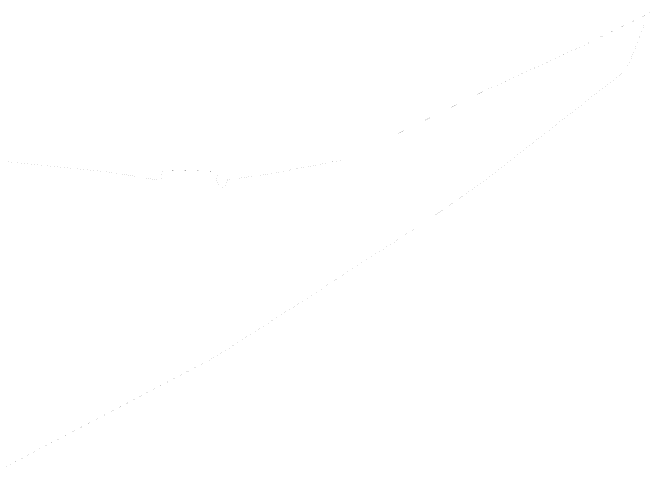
# Model space of a CAD drawing. Header units: millimetres. Extents: x 1265826 to 1360210, y 383897 to 506623.
# Drawn here: x 1311144 to 1314625, y 440076 to 442610 of the extents above; entities that cross this region are included whole.
import ezdxf

# ---------------------------------------------------------------- set-up
doc = ezdxf.new("R2010")
doc.units = ezdxf.units.MM
doc.layers.add('14', color=7, linetype='Continuous')

msp = doc.modelspace()

# ---------------------------------------------------------------- linework, layer by layer
at = {"layer": '14', "color": 12, "const_width": 0.17, "flags": 128}
msp.add_lwpolyline([(1311010.9, 440076.6), (1311158.8, 440156), (1311234.4, 440195.8), (1311387.8, 440276.8), (1311739.7, 440460.2), (1312082.9, 440640.3), (1312220.8, 440712.4), (1312286.1, 440750.2), (1312348.9, 440790.3), (1312458.8, 440860.7), (1312719.4, 441027.7), (1312845.9, 441109), (1312952.6, 441178.6), (1313133.1, 441294.6), (1313245.2, 441365.8), (1313268.7, 441380.9), (1313346.4, 441434.1), (1313486.8, 441527.4), (1313606.4, 441608.4), (1313719.7, 441690.1), (1313769.6, 441729.1), (1314011.3, 441916.6), (1314199.4, 442063.7), (1314468.9, 442274.1), (1314496.9, 442300.4), (1314516.9, 442336.8), (1314599.7, 442550.6), (1314619.4, 442589.4), (1314624.8, 442610.2), (1314600.3, 442595), (1314322.2, 442460.4), (1314277.6, 442437.1), (1313797.4, 442216.4), (1313734, 442188.3), (1313176.8, 441913.3), (1312982.7, 441816.2), (1312942.8, 441801.2), (1312870.6, 441795.5), (1312847.6, 441786), (1312845.2, 441785.7), (1312541.9, 441728.3), (1312317.9, 441696.8), (1312304.9, 441652.2), (1312276.8, 441654.7), (1312263.9, 441675.5), (1312260.7, 441688.3), (1312259.7, 441699.1), (1312260, 441702.2), (1312264.8, 441743.3), (1311962.1, 441751.3), (1311960.1, 441731.5), (1311956.6, 441694.4), (1311956.4, 441692.5), (1311897.8, 441702.4), (1311715.6, 441733.2), (1311647.5, 441741.9), (1310566.4, 441851.2)], dxfattribs=at)

doc.saveas('drawing.dxf')
